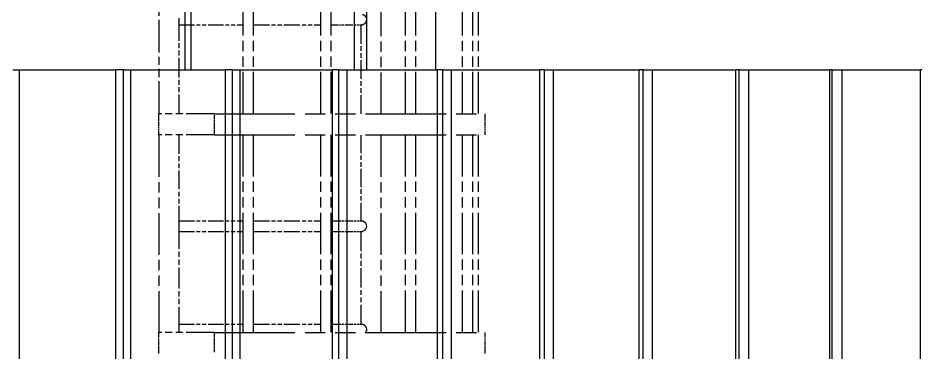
# Model space of a CAD drawing. Header units: millimetres. Extents: x 0 to 89100, y 0 to 63000.
# Drawn here: x 24186 to 26354, y 52986 to 53788 of the extents above; entities that cross this region are included whole.
import ezdxf

# ---------------------------------------------------------------- set-up
doc = ezdxf.new("R2010")
doc.units = ezdxf.units.MM
doc.header["$LTSCALE"] = 150
doc.linetypes.add('DOUBLE_DASH_CHAIN', pattern=[1.2403, 0.6614, -0.0827, 0.1654, -0.0827, 0.1654, -0.0827])
doc.layers.add('Reference', color=7, linetype='DOUBLE_DASH_CHAIN', lineweight=25)
doc.layers.add('Visible', color=7, linetype='Continuous', lineweight=25)

msp = doc.modelspace()

# ---------------------------------------------------------------- linework, layer by layer
at = {"layer": 'Reference', "ltscale": 1.00243}
for p, q in [((24725.06, 54032.02), (24725.06, 53558.27)), ((24750.06, 54032.02), (24750.06, 53558.27)), ((24911.01, 54032.02), (24911.01, 53558.27)), ((24936.01, 54032.02), (24936.01, 53558.27)), ((25057.09, 53558.27), (25057.09, 54032.02)), ((25114.35, 54032.02), (25114.35, 53558.27)), ((25139.35, 54032.02), (25139.35, 53558.27)), ((25251.06, 54032.02), (25251.06, 53558.27)), ((25276.06, 54032.02), (25276.06, 53558.27)), ((25289.62, 54032.02), (25289.62, 53558.27)), ((24524.12, 53034.52), (24524.12, 53508.27)), ((24725.06, 53508.27), (24725.06, 53034.52)), ((24750.06, 53508.27), (24750.06, 53034.52)), ((24911.01, 53508.27), (24911.01, 53034.52)), ((24936.01, 53508.27), (24936.01, 53034.52)), ((25057.09, 53034.52), (25057.09, 53508.27)), ((25114.35, 53508.27), (25114.35, 53034.52)), ((25139.35, 53508.27), (25139.35, 53034.52)), ((25251.06, 53508.27), (25251.06, 53034.52)), ((25276.06, 53508.27), (25276.06, 53034.52)), ((25289.62, 53508.27), (25289.62, 53034.52))]:
    msp.add_line(p, q, dxfattribs=at)
at = {"layer": 'Reference', "ltscale": 0.790814}
msp.add_line((24524.12, 53558.27), (24524.12, 53932.02), dxfattribs=at)
at = {"layer": 'Reference', "ltscale": 0.471274}
msp.add_line((24572.12, 53558.27), (24572.12, 53781.02), dxfattribs=at)
at = {"layer": 'Reference', "ltscale": 0.373626}
for p, q in [((24572.12, 53772.02), (24725.06, 53772.02)), ((24572.12, 53302.02), (24725.06, 53302.02)), ((24572.12, 53277.02), (24725.06, 53277.02)), ((24572.12, 53054.52), (24725.06, 53054.52))]:
    msp.add_line(p, q, dxfattribs=at)
at = {"layer": 'Reference', "ltscale": 0.393179}
for p, q in [((24750.06, 53772.02), (24911.01, 53772.02)), ((24750.06, 53302.02), (24911.01, 53302.02)), ((24750.06, 53277.02), (24911.01, 53277.02)), ((24750.06, 53054.52), (24911.01, 53054.52))]:
    msp.add_line(p, q, dxfattribs=at)
at = {"layer": 'Reference', "ltscale": 0.186334}
for p, q in [((24936.01, 53772.02), (25012.31, 53772.02)), ((24936.01, 53302.02), (25012.31, 53302.02)), ((24936.01, 53277.02), (25012.31, 53277.02)), ((24936.01, 53054.52), (25012.31, 53054.52))]:
    msp.add_line(p, q, dxfattribs=at)
at = {"layer": 'Reference', "ltscale": 0.452229}
msp.add_line((25009.09, 53558.27), (25009.09, 53772.02), dxfattribs=at)
at = {"layer": 'Reference', "ltscale": 0.105708}
for p, q in [((24522.98, 53558.27), (24522.98, 53508.27)), ((25305.63, 53558.27), (25305.63, 53508.27)), ((24522.98, 53034.52), (24522.98, 52984.52)), ((25305.63, 53034.52), (25305.63, 52984.52))]:
    msp.add_line(p, q, dxfattribs=at)
at = {"layer": 'Reference', "ltscale": 0.676984}
for p, q in [((24656.68, 53558.27), (24522.98, 53558.27)), ((24656.68, 53508.27), (24522.98, 53508.27)), ((24656.68, 53034.52), (24522.98, 53034.52))]:
    msp.add_line(p, q, dxfattribs=at)
at = {"layer": 'Reference', "ltscale": 1.950258}
for p, q in [((24656.68, 53558.27), (25305.63, 53558.27)), ((24656.68, 53508.27), (25305.63, 53508.27)), ((24656.68, 53034.52), (25305.63, 53034.52))]:
    msp.add_line(p, q, dxfattribs=at)
at = {"layer": 'Reference', "ltscale": 0.095127}
for p, q in [((24656.68, 53555.77), (24656.68, 53510.77)), ((24656.68, 53032.02), (24656.68, 52987.02))]:
    msp.add_line(p, q, dxfattribs=at)
at = {"layer": 'Reference', "ltscale": 0.455403}
msp.add_line((24572.12, 53293.02), (24572.12, 53508.27), dxfattribs=at)
at = {"layer": 'Reference', "ltscale": 0.436358}
msp.add_line((25009.09, 53302.02), (25009.09, 53508.27), dxfattribs=at)
at = {"layer": 'Reference', "ltscale": 0.508836}
msp.add_line((24572.12, 53045.52), (24572.12, 53286.02), dxfattribs=at)
at = {"layer": 'Reference', "ltscale": 0.470745}
msp.add_line((25009.09, 53054.52), (25009.09, 53277.02), dxfattribs=at)
at = {"layer": 'Reference', "ltscale": 0.008365}
msp.add_line((24572.12, 53034.52), (24572.12, 53038.52), dxfattribs=at)
at = {"layer": 'Reference', "ltscale": 0.014982}
for points in [[(24572.12, 53781.02), (24572.12, 53781.37), (24572.12, 53781.73), (24572.11, 53782.9), (24572.11, 53783.72), (24572.11, 53785.33), (24572.11, 53786.15), (24572.12, 53787.32), (24572.12, 53787.67), (24572.12, 53788.02)], [(24572.12, 53286.02), (24572.12, 53286.37), (24572.12, 53286.73), (24572.11, 53287.9), (24572.11, 53288.72), (24572.11, 53290.33), (24572.11, 53291.15), (24572.12, 53292.32), (24572.12, 53292.67), (24572.12, 53293.02)], [(24572.12, 53038.52), (24572.12, 53038.87), (24572.12, 53039.23), (24572.11, 53040.4), (24572.11, 53041.22), (24572.11, 53042.83), (24572.11, 53043.65), (24572.12, 53044.82), (24572.12, 53045.17), (24572.12, 53045.52)]]:
    msp.add_open_spline(points, degree=3, knots=[3.50524129, 3.50524129, 3.50524129, 3.50524129, 3.61045001, 3.61045001, 3.85156966, 3.85156966, 4.09268931, 4.09268931, 4.19789804, 4.19789804, 4.19789804, 4.19789804], dxfattribs=at)
at = {"layer": 'Reference', "ltscale": 0.084612}
for points in [[(25012.31, 53797.02), (25012.71, 53797.02), (25013.16, 53796.95), (25014.11, 53796.62), (25014.62, 53796.38), (25016.19, 53795.41), (25017.27, 53794.45), (25019.11, 53792.27), (25020, 53790.88), (25020.94, 53788.58), (25021.19, 53787.78), (25021.52, 53786.15), (25021.6, 53785.33), (25021.6, 53783.72), (25021.52, 53782.9), (25021.19, 53781.27), (25020.94, 53780.46), (25020, 53778.16), (25019.11, 53776.78), (25017.27, 53774.59), (25016.19, 53773.64), (25014.62, 53772.67), (25014.11, 53772.43), (25013.16, 53772.1), (25012.71, 53772.02), (25012.31, 53772.02)], [(25012.31, 53302.02), (25012.71, 53302.02), (25013.16, 53301.95), (25014.11, 53301.62), (25014.62, 53301.38), (25016.19, 53300.41), (25017.27, 53299.45), (25019.11, 53297.27), (25020, 53295.88), (25020.94, 53293.58), (25021.19, 53292.78), (25021.52, 53291.15), (25021.6, 53290.33), (25021.6, 53288.72), (25021.52, 53287.9), (25021.19, 53286.27), (25020.94, 53285.46), (25020, 53283.16), (25019.11, 53281.78), (25017.27, 53279.59), (25016.19, 53278.64), (25014.62, 53277.67), (25014.11, 53277.43), (25013.16, 53277.1), (25012.71, 53277.02), (25012.31, 53277.02)]]:
    msp.add_open_spline(points, degree=3, knots=[1.9257848, 1.9257848, 1.9257848, 1.9257848, 2.1661114, 2.1661114, 2.406438, 2.406438, 2.8870911, 2.8870911, 3.3693304, 3.3693304, 3.61045, 3.61045, 3.8515697, 3.8515697, 4.0926893, 4.0926893, 4.333809, 4.333809, 4.8160483, 4.8160483, 5.2967014, 5.2967014, 5.5370279, 5.5370279, 5.7773545, 5.7773545, 5.7773545, 5.7773545], dxfattribs=at)
at = {"layer": 'Reference', "ltscale": 0.059564}
msp.add_open_spline([(25012.31, 53054.52), (25012.71, 53054.52), (25013.16, 53054.45), (25014.11, 53054.12), (25014.62, 53053.88), (25016.19, 53052.91), (25017.27, 53051.95), (25019.11, 53049.77), (25020, 53048.38), (25020.94, 53046.08), (25021.19, 53045.28), (25021.52, 53043.65), (25021.6, 53042.83), (25021.6, 53041.22), (25021.52, 53040.4), (25021.19, 53038.77), (25020.94, 53037.96), (25020.24, 53036.24), (25019.74, 53035.33), (25019.2, 53034.52)], degree=3, knots=[1.9257848, 1.9257848, 1.9257848, 1.9257848, 2.1661114, 2.1661114, 2.406438, 2.406438, 2.8870911, 2.8870911, 3.3693304, 3.3693304, 3.61045, 3.61045, 3.8515697, 3.8515697, 4.0926893, 4.0926893, 4.333809, 4.333809, 4.635926, 4.635926, 4.635926, 4.635926], dxfattribs=at)
at = {"layer": 'Visible'}
for p, q in [((25022.42, 53664.02), (25022.42, 54013.11)), ((25188.23, 53664.02), (25188.23, 54009.7)), ((24586.67, 53664.02), (24586.67, 53959.02)), ((24600.53, 53959.02), (24600.53, 53664.02)), ((24992.78, 53664.02), (24992.78, 53960.12)), ((24172.9, 53664.02), (24188.33, 53664.02)), ((24188.33, 53664.02), (24188.33, 47799.02)), ((24188.33, 53664.02), (24420.38, 53664.02)), ((24439.06, 53664.02), (24420.38, 53664.02)), ((24420.38, 47799.02), (24420.38, 53664.02)), ((24439.06, 53664.02), (24455.62, 53664.02)), ((24439.06, 47799.02), (24439.06, 53664.02)), ((24455.62, 53664.02), (24455.62, 47799.02)), ((24455.62, 53664.02), (24683.19, 53664.02)), ((24700.06, 53664.02), (24683.19, 53664.02)), ((24683.19, 47799.02), (24683.19, 53664.02)), ((24700.06, 47799.02), (24700.06, 53664.02)), ((24700.06, 53664.02), (24717.73, 53664.02)), ((24717.73, 53664.02), (24717.73, 47799.02)), ((24717.73, 53664.02), (24940.52, 53664.02)), ((24955.54, 53664.02), (24940.52, 53664.02)), ((24940.52, 47799.02), (24940.52, 53664.02)), ((24955.54, 53664.02), (24974.29, 53664.02)), ((24955.54, 47799.02), (24955.54, 53664.02)), ((24974.29, 53664.02), (24974.29, 47799.02)), ((24974.29, 53664.02), (25192, 53664.02)), ((25205.17, 53664.02), (25192, 53664.02)), ((25192, 47799.02), (25192, 53664.02)), ((25205.17, 47799.02), (25205.17, 53664.02)), ((25205.17, 53664.02), (25224.98, 53664.02)), ((25224.98, 53664.02), (25224.98, 47799.02)), ((25224.98, 53664.02), (25437.33, 53664.02)), ((25448.61, 53664.02), (25437.33, 53664.02)), ((25437.33, 47799.02), (25437.33, 53664.02)), ((25448.61, 53664.02), (25469.46, 53664.02)), ((25448.61, 47799.02), (25448.61, 53664.02)), ((25469.46, 53664.02), (25469.46, 47799.02)), ((25469.46, 53664.02), (25676.17, 53664.02)), ((25685.56, 53664.02), (25676.17, 53664.02)), ((25676.17, 47799.02), (25676.17, 53664.02)), ((25685.56, 47799.02), (25685.56, 53664.02)), ((25685.56, 53664.02), (25707.41, 53664.02)), ((25707.41, 53664.02), (25707.41, 47799.02)), ((25707.41, 53664.02), (25908.2, 53664.02)), ((25915.69, 53664.02), (25908.2, 53664.02)), ((25908.2, 47799.02), (25908.2, 53664.02)), ((25915.69, 53664.02), (25938.52, 53664.02)), ((25915.69, 47799.02), (25915.69, 53664.02)), ((25938.52, 53664.02), (25938.52, 47799.02)), ((25938.52, 53664.02), (26133.13, 53664.02)), ((26138.7, 53664.02), (26133.13, 53664.02)), ((26133.13, 47799.02), (26133.13, 53664.02)), ((26138.7, 47799.02), (26138.7, 53664.02)), ((26138.7, 53664.02), (26162.48, 53664.02)), ((26162.48, 53664.02), (26162.48, 47799.02)), ((26162.48, 53664.02), (26350.65, 53664.02)), ((26354.3, 53664.02), (26350.65, 53664.02)), ((26350.65, 47799.02), (26350.65, 53664.02))]:
    msp.add_line(p, q, dxfattribs=at)

doc.saveas('drawing.dxf')
